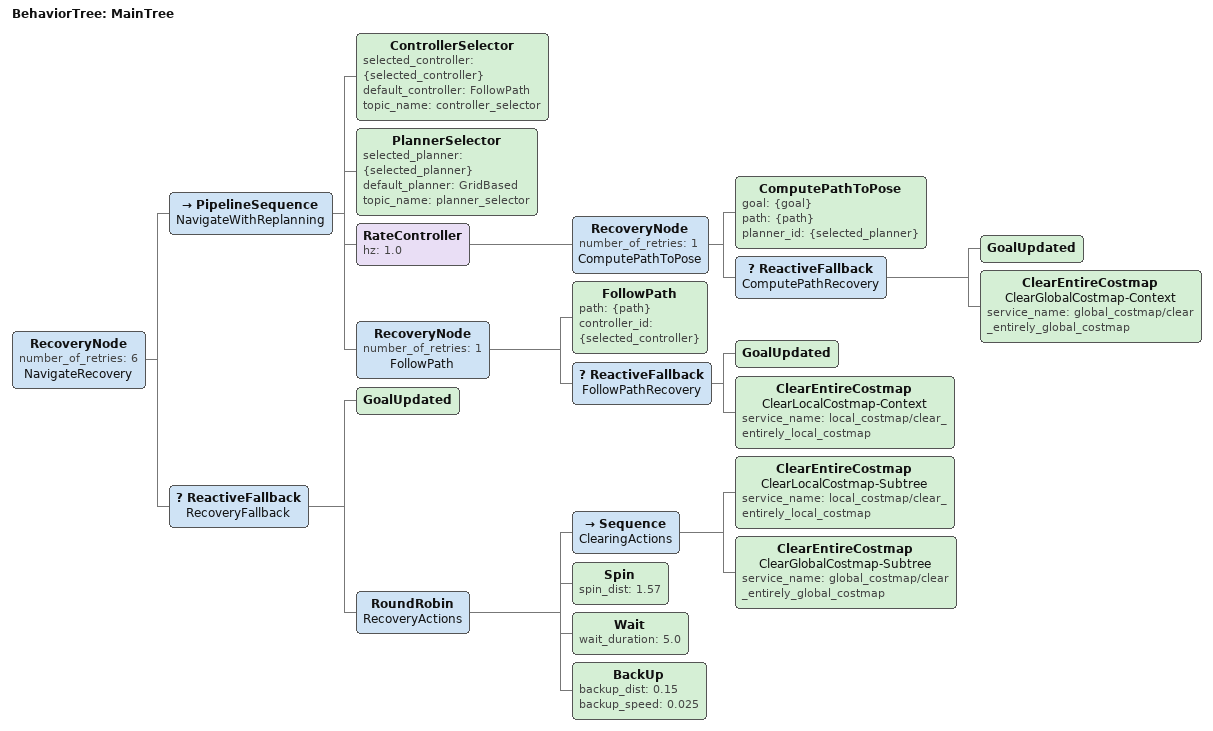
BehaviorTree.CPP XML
<!--
  navigate_to_pose.xml
  Full BT with: battery check → path planning → collision recovery → spin recovery
  Based on Nav2's default but enhanced with custom patrol/retry logic.
-->
<root BTCPP_format="4" main_tree_to_execute="MainTree">
  <BehaviorTree ID="MainTree">
    <RecoveryNode number_of_retries="6" name="NavigateRecovery">
      <PipelineSequence name="NavigateWithReplanning">
        <ControllerSelector selected_controller="{selected_controller}"
          default_controller="FollowPath"
          topic_name="controller_selector"/>
        <PlannerSelector selected_planner="{selected_planner}"
          default_planner="GridBased"
          topic_name="planner_selector"/>
        <RateController hz="1.0">
          <RecoveryNode number_of_retries="1" name="ComputePathToPose">
            <ComputePathToPose goal="{goal}"
              path="{path}"
              planner_id="{selected_planner}"/>
            <ReactiveFallback name="ComputePathRecovery">
              <GoalUpdated/>
              <ClearEntireCostmap name="ClearGlobalCostmap-Context"
                service_name="global_costmap/clear_entirely_global_costmap"/>
            </ReactiveFallback>
          </RecoveryNode>
        </RateController>
        <RecoveryNode number_of_retries="1" name="FollowPath">
          <FollowPath path="{path}"
            controller_id="{selected_controller}"/>
          <ReactiveFallback name="FollowPathRecovery">
            <GoalUpdated/>
            <ClearEntireCostmap name="ClearLocalCostmap-Context"
              service_name="local_costmap/clear_entirely_local_costmap"/>
          </ReactiveFallback>
        </RecoveryNode>
      </PipelineSequence>
      <ReactiveFallback name="RecoveryFallback">
        <GoalUpdated/>
        <RoundRobin name="RecoveryActions">
          <Sequence name="ClearingActions">
            <ClearEntireCostmap name="ClearLocalCostmap-Subtree"
              service_name="local_costmap/clear_entirely_local_costmap"/>
            <ClearEntireCostmap name="ClearGlobalCostmap-Subtree"
              service_name="global_costmap/clear_entirely_global_costmap"/>
          </Sequence>
          <Spin spin_dist="1.57"/>
          <Wait wait_duration="5.0"/>
          <BackUp backup_dist="0.15" backup_speed="0.025"/>
        </RoundRobin>
      </ReactiveFallback>
    </RecoveryNode>
  </BehaviorTree>
</root>
